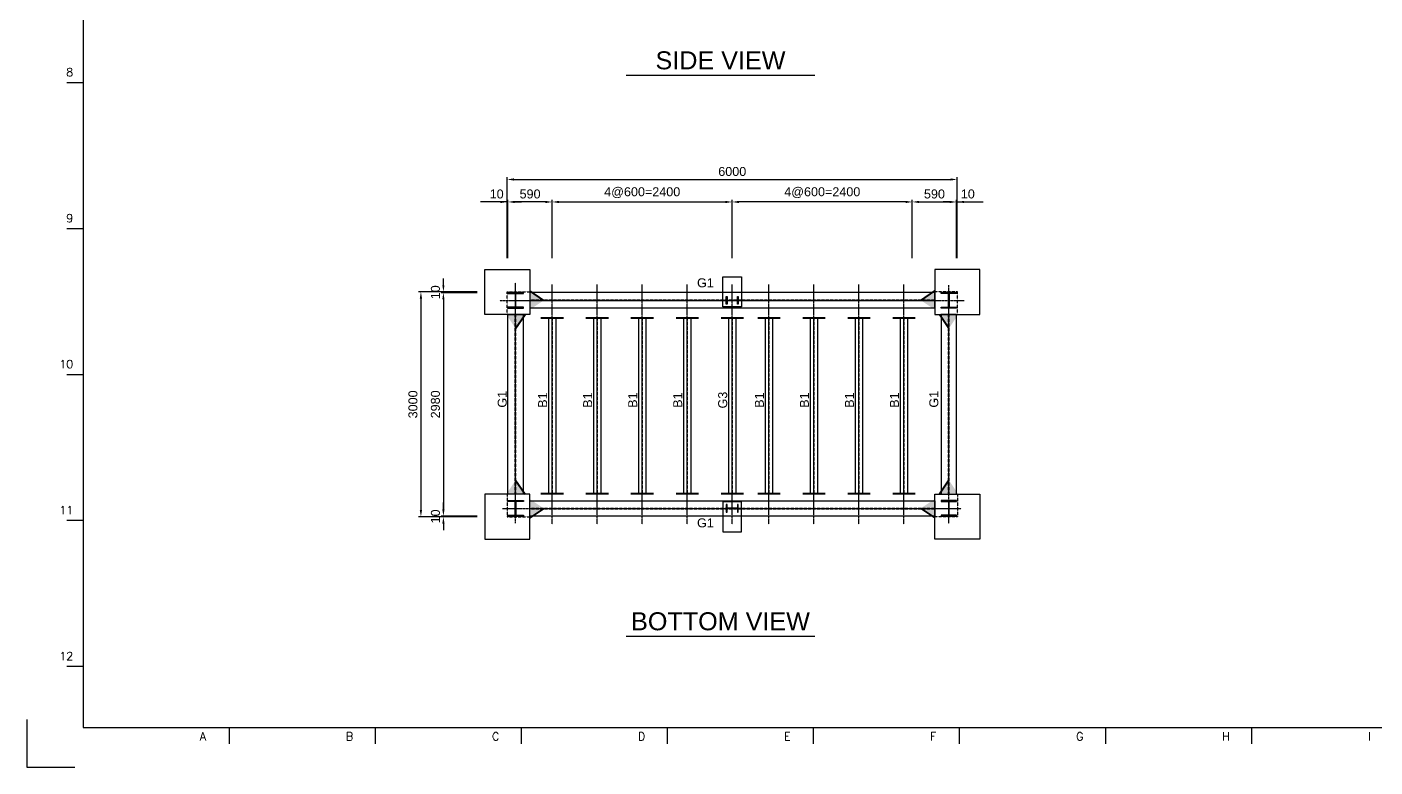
# Model space of a CAD drawing. Header units: millimetres. Extents: x 376548 to 485787, y -156716 to -17718.
# Drawn here: x 386840 to 404809, y -68178 to -58305 of the extents above; entities that cross this region are included whole.
import ezdxf
from ezdxf.enums import TextEntityAlignment as Align

# ---------------------------------------------------------------- set-up
doc = ezdxf.new("R2010")
doc.units = ezdxf.units.MM
doc.header["$LTSCALE"] = 2
doc.linetypes.add('CENTER', pattern=[2, 1.25, -0.25, 0.25, -0.25])
doc.linetypes.add('HIDDEN', pattern=[0.375, 0.25, -0.125])
doc.layers.get('Defpoints').update_dxf_attribs({"color": 250})
for name, color, linetype in [('C_CEN', 1, 'CENTER'), ('C_DIM', 7, 'Continuous'), ('C_GIRDER', 2, 'Continuous'), ('C_TEXT_01', 2, 'Continuous'), ('TAN-TIT', 30, 'Continuous'), ('TITLE', 7, 'Continuous')]:
    doc.layers.add(name, color=color, linetype=linetype)
doc.layers.add('C_STEEL', color=2, linetype='Continuous', lineweight=30)
doc.styles.add('Arial', font='arial.ttf')
doc.styles.add('COM', font='COMPLEX', dxfattribs={"height": 5})
doc.dimstyles.new('일반도면_0030', dxfattribs={"dimtxt": 120, "dimasz": 90, "dimexe": 30, "dimexo": 150, "dimgap": 45, "dimtad": 1, "dimdec": 0, "dimzin": 0, "dimdsep": 46, "dimtxsty": 'Arial', "dimcen": -150, "dimclrd": 7, "dimclre": 7, "dimclrt": 2, "dimadec": 8, "dimazin": 0, "dimtfac": 1, "dimtdec": 0, "dimtix": 1, "dimtmove": 2, "dimatfit": 3, "dimfxl": 1, "dimtolj": 1, "dimtzin": 0, "dimarcsym": 0})

# ---------------------------------------------------------------- blocks, each defined once
blk = doc.blocks.new('BORDER')
at = {"layer": 'TAN-TIT'}
for p, q in [((498, 16468), (498, 352)), ((498, 6085), (353, 6085)), ((498, 4787), (353, 4787)), ((498, 3489), (353, 3489)), ((498, 2192), (353, 2192)), ((498, 894), (353, 894)), ((498, 352), (23282, 352)), ((1796, 352), (1796, 208)), ((3093, 352), (3093, 208)), ((4391, 352), (4391, 208)), ((5689, 352), (5689, 208)), ((6987, 352), (6987, 208)), ((8285, 352), (8285, 208)), ((9583, 352), (9583, 208)), ((10881, 352), (10881, 208))]:
    blk.add_line(p, q, dxfattribs=at)
at = {"layer": 'TAN-TIT', "linetype": 'Continuous'}
for p, q in [((0, 424), (0, 0)), ((0, 0), (424, 0))]:
    blk.add_line(p, q, dxfattribs=at)
at = {"layer": 'TAN-TIT', "style": 'COM'}
for s, p in [('8', (411, 6143)), ('9', (411, 4845)), ('10', (411, 3547)), ('11', (411, 2249)), ('12', (411, 951))]:
    blk.add_text(s, height=72.1, dxfattribs=at).set_placement(p, align=Align.RIGHT)
for s, p in [('A', (1536, 237)), ('B', (2834, 237)), ('C', (4132, 237)), ('D', (5430, 237)), ('E', (6727, 237)), ('F', (8025, 237)), ('G', (9323, 237)), ('H', (10621, 237)), ('I', (11919, 237))]:
    blk.add_text(s, height=72.1, dxfattribs=at).set_placement(p)
blk = doc.blocks.new('*D254')
at = {"layer": 'C_DIM', "color": 7, "lineweight": -2, "transparency": 16777216}
for p, q in [((392841, -61840), (392061, -61840)), ((392091, -61930), (392091, -64750)), ((392841, -64840), (392061, -64840))]:
    blk.add_line(p, q, dxfattribs=at)
at = {"layer": 'C_DIM', "color": 7, "transparency": 16777216}
for points in [[(392076, -61930), (392106, -61930), (392091, -61840)], [(392076, -64750), (392106, -64750), (392091, -64840)]]:
    blk.add_solid(points, dxfattribs=at)
at = {"layer": 'Defpoints', "color": 0, "transparency": 16777216}
for p in [(392991, -61840), (392091, -64840), (392991, -64840)]:
    blk.add_point(p, dxfattribs=at)
at = {"layer": 'C_DIM', "color": 2, "transparency": 16777216, "insert": (391985, -63340), "char_height": 120, "attachment_point": 5, "rotation": 90, "style": 'Arial'}
blk.add_mtext('\\A1;3000', dxfattribs=at)
blk = doc.blocks.new('*D255')
at = {"layer": 'C_DIM', "color": 7, "lineweight": -2, "transparency": 16777216}
for p, q in [((392391, -61750), (392391, -61660)), ((392841, -61840), (392361, -61840)), ((392841, -61850), (392361, -61850)), ((392391, -61840), (392391, -61850)), ((392391, -61940), (392391, -62030))]:
    blk.add_line(p, q, dxfattribs=at)
at = {"layer": 'C_DIM', "color": 7, "transparency": 16777216}
for points in [[(392376, -61750), (392406, -61750), (392391, -61840)], [(392376, -61940), (392406, -61940), (392391, -61850)]]:
    blk.add_solid(points, dxfattribs=at)
at = {"layer": 'Defpoints', "color": 0, "transparency": 16777216}
for p in [(392391, -61850), (392991, -61840), (392991, -61850)]:
    blk.add_point(p, dxfattribs=at)
at = {"layer": 'C_DIM', "color": 2, "transparency": 16777216, "insert": (392285, -61845), "char_height": 120, "attachment_point": 5, "rotation": 90, "style": 'Arial'}
blk.add_mtext('\\A1;10', dxfattribs=at)
blk = doc.blocks.new('*D256')
at = {"layer": 'C_DIM', "color": 7, "lineweight": -2, "transparency": 16777216}
for p, q in [((392841, -61850), (392361, -61850)), ((392391, -61940), (392391, -64740)), ((392841, -64830), (392361, -64830))]:
    blk.add_line(p, q, dxfattribs=at)
at = {"layer": 'C_DIM', "color": 7, "transparency": 16777216}
for points in [[(392376, -61940), (392406, -61940), (392391, -61850)], [(392376, -64740), (392406, -64740), (392391, -64830)]]:
    blk.add_solid(points, dxfattribs=at)
at = {"layer": 'Defpoints', "color": 0, "transparency": 16777216}
for p in [(392991, -61850), (392391, -64830), (392991, -64830)]:
    blk.add_point(p, dxfattribs=at)
at = {"layer": 'C_DIM', "color": 2, "transparency": 16777216, "insert": (392285, -63340), "char_height": 120, "attachment_point": 5, "rotation": 90, "style": 'Arial'}
blk.add_mtext('\\A1;2980', dxfattribs=at)
blk = doc.blocks.new('*D257')
at = {"layer": 'C_DIM', "color": 7, "lineweight": -2, "transparency": 16777216}
for p, q in [((392391, -64740), (392391, -64650)), ((392841, -64830), (392361, -64830)), ((392841, -64840), (392361, -64840)), ((392391, -64840), (392391, -64830)), ((392391, -64930), (392391, -65020))]:
    blk.add_line(p, q, dxfattribs=at)
at = {"layer": 'C_DIM', "color": 7, "transparency": 16777216}
for points in [[(392376, -64740), (392406, -64740), (392391, -64830)], [(392376, -64930), (392406, -64930), (392391, -64840)]]:
    blk.add_solid(points, dxfattribs=at)
at = {"layer": 'Defpoints', "color": 0, "transparency": 16777216}
for p in [(392391, -64830), (392991, -64830), (392991, -64840)]:
    blk.add_point(p, dxfattribs=at)
at = {"layer": 'C_DIM', "color": 2, "transparency": 16777216, "insert": (392285, -64835), "char_height": 120, "attachment_point": 5, "rotation": 90, "style": 'Arial'}
blk.add_mtext('\\A1;10', dxfattribs=at)
blk = doc.blocks.new('*D46')
at = {"layer": 'C_DIM', "color": 7, "lineweight": -2, "transparency": 16777216}
for p, q in [((393241, -61390), (393241, -60310)), ((393331, -60340), (399151, -60340)), ((399241, -61390), (399241, -60310))]:
    blk.add_line(p, q, dxfattribs=at)
at = {"layer": 'C_DIM', "color": 7, "transparency": 16777216}
for points in [[(393331, -60325), (393331, -60355), (393241, -60340)], [(399151, -60325), (399151, -60355), (399241, -60340)]]:
    blk.add_solid(points, dxfattribs=at)
at = {"layer": 'Defpoints', "color": 0, "transparency": 16777216}
for p in [(399241, -60340), (393241, -61540), (399241, -61540)]:
    blk.add_point(p, dxfattribs=at)
at = {"layer": 'C_DIM', "color": 2, "transparency": 16777216, "insert": (396241, -60234), "char_height": 120, "attachment_point": 5, "style": 'Arial'}
blk.add_mtext('\\A1;6000', dxfattribs=at)
blk = doc.blocks.new('*D47')
at = {"layer": 'C_DIM', "color": 7, "lineweight": -2, "transparency": 16777216}
for p, q in [((393151, -60640), (393061, -60640)), ((393241, -61390), (393241, -60610)), ((393251, -60640), (393241, -60640)), ((393251, -61390), (393251, -60610)), ((393341, -60640), (393431, -60640))]:
    blk.add_line(p, q, dxfattribs=at)
at = {"layer": 'C_DIM', "color": 7, "transparency": 16777216}
for points in [[(393151, -60625), (393151, -60655), (393241, -60640)], [(393341, -60625), (393341, -60655), (393251, -60640)]]:
    blk.add_solid(points, dxfattribs=at)
at = {"layer": 'Defpoints', "color": 0, "transparency": 16777216}
for p in [(393241, -60640), (393241, -61540), (393251, -61540)]:
    blk.add_point(p, dxfattribs=at)
at = {"layer": 'C_DIM', "color": 2, "transparency": 16777216, "insert": (393101, -60534), "char_height": 120, "attachment_point": 5, "style": 'Arial'}
blk.add_mtext('\\A1;10', dxfattribs=at)
blk = doc.blocks.new('*D48')
at = {"layer": 'C_DIM', "color": 7, "lineweight": -2, "transparency": 16777216}
for p, q in [((399141, -60640), (399051, -60640)), ((399231, -61390), (399231, -60610)), ((399241, -60640), (399231, -60640)), ((399241, -61390), (399241, -60610)), ((399331, -60640), (399421, -60640))]:
    blk.add_line(p, q, dxfattribs=at)
at = {"layer": 'C_DIM', "color": 7, "transparency": 16777216}
for points in [[(399141, -60625), (399141, -60655), (399231, -60640)], [(399331, -60625), (399331, -60655), (399241, -60640)]]:
    blk.add_solid(points, dxfattribs=at)
at = {"layer": 'Defpoints', "color": 0, "transparency": 16777216}
for p in [(399231, -60640), (399231, -61540), (399241, -61540)]:
    blk.add_point(p, dxfattribs=at)
at = {"layer": 'C_DIM', "color": 2, "transparency": 16777216, "insert": (399381, -60534), "char_height": 120, "attachment_point": 5, "style": 'Arial'}
blk.add_mtext('\\A1;10', dxfattribs=at)
blk = doc.blocks.new('*D49')
at = {"layer": 'C_DIM', "color": 7, "lineweight": -2, "transparency": 16777216}
for p, q in [((393841, -61390), (393841, -60610)), ((393931, -60640), (396151, -60640)), ((396241, -61390), (396241, -60610))]:
    blk.add_line(p, q, dxfattribs=at)
at = {"layer": 'C_DIM', "color": 7, "transparency": 16777216}
for points in [[(393931, -60625), (393931, -60655), (393841, -60640)], [(396151, -60625), (396151, -60655), (396241, -60640)]]:
    blk.add_solid(points, dxfattribs=at)
at = {"layer": 'Defpoints', "color": 0, "transparency": 16777216}
for p in [(396241, -60640), (393841, -61540), (396241, -61540)]:
    blk.add_point(p, dxfattribs=at)
at = {"layer": 'C_DIM', "color": 2, "transparency": 16777216, "insert": (395041, -60516), "char_height": 120, "attachment_point": 5, "style": 'Arial'}
blk.add_mtext('\\A1;4@600=2400', dxfattribs=at)
blk = doc.blocks.new('*D50')
at = {"layer": 'C_DIM', "color": 7, "lineweight": -2, "transparency": 16777216}
for p, q in [((393251, -61390), (393251, -60610)), ((393751, -60640), (393341, -60640)), ((393841, -61390), (393841, -60610))]:
    blk.add_line(p, q, dxfattribs=at)
at = {"layer": 'C_DIM', "color": 7, "transparency": 16777216}
for points in [[(393341, -60625), (393341, -60655), (393251, -60640)], [(393751, -60625), (393751, -60655), (393841, -60640)]]:
    blk.add_solid(points, dxfattribs=at)
at = {"layer": 'Defpoints', "color": 0, "transparency": 16777216}
for p in [(393251, -60640), (393251, -61540), (393841, -61540)]:
    blk.add_point(p, dxfattribs=at)
at = {"layer": 'C_DIM', "color": 2, "transparency": 16777216, "insert": (393546, -60534), "char_height": 120, "attachment_point": 5, "style": 'Arial'}
blk.add_mtext('\\A1;590', dxfattribs=at)
blk = doc.blocks.new('*D51')
at = {"layer": 'C_DIM', "color": 7, "lineweight": -2, "transparency": 16777216}
for p, q in [((396241, -61390), (396241, -60610)), ((398551, -60640), (396331, -60640)), ((398641, -61390), (398641, -60610))]:
    blk.add_line(p, q, dxfattribs=at)
at = {"layer": 'C_DIM', "color": 7, "transparency": 16777216}
for points in [[(396331, -60625), (396331, -60655), (396241, -60640)], [(398551, -60625), (398551, -60655), (398641, -60640)]]:
    blk.add_solid(points, dxfattribs=at)
at = {"layer": 'Defpoints', "color": 0, "transparency": 16777216}
for p in [(396241, -60640), (396241, -61540), (398641, -61540)]:
    blk.add_point(p, dxfattribs=at)
at = {"layer": 'C_DIM', "color": 2, "transparency": 16777216, "insert": (397441, -60516), "char_height": 120, "attachment_point": 5, "style": 'Arial'}
blk.add_mtext('\\A1;4@600=2400', dxfattribs=at)
blk = doc.blocks.new('*D52')
at = {"layer": 'C_DIM', "color": 7, "lineweight": -2, "transparency": 16777216}
for p, q in [((398641, -61390), (398641, -60610)), ((398731, -60640), (399141, -60640)), ((399231, -61390), (399231, -60610))]:
    blk.add_line(p, q, dxfattribs=at)
at = {"layer": 'C_DIM', "color": 7, "transparency": 16777216}
for points in [[(398731, -60625), (398731, -60655), (398641, -60640)], [(399141, -60625), (399141, -60655), (399231, -60640)]]:
    blk.add_solid(points, dxfattribs=at)
at = {"layer": 'Defpoints', "color": 0, "transparency": 16777216}
for p in [(399231, -60640), (398641, -61540), (399231, -61540)]:
    blk.add_point(p, dxfattribs=at)
at = {"layer": 'C_DIM', "color": 2, "transparency": 16777216, "insert": (398936, -60534), "char_height": 120, "attachment_point": 5, "style": 'Arial'}
blk.add_mtext('\\A1;590', dxfattribs=at)

msp = doc.modelspace()

# ---------------------------------------------------------------- linework, layer by layer
at = {"layer": 'C_CEN'}
for p, q in [((393352.9, -64924.7), (393352.9, -61720.5)), ((393841.4, -64939.8), (393841.4, -61739.8)), ((394441.4, -64939.8), (394441.4, -61739.8)), ((395041.4, -64939.8), (395041.4, -61739.8)), ((395641.4, -64939.8), (395641.4, -61739.8)), ((396241.4, -63339.8), (396241.4, -61739.8)), ((396241.4, -64939.8), (396241.4, -61739.8)), ((396729.9, -64939.8), (396729.9, -61739.8)), ((397329.9, -64939.8), (397329.9, -61739.8)), ((397929.9, -64939.8), (397929.9, -61739.8)), ((398529.9, -64939.8), (398529.9, -61739.8)), ((399128.9, -64929.8), (399128.9, -61749.8)), ((393141.4, -61952.3), (399331.4, -61952.3)), ((393179.4, -64727.3), (399291.9, -64727.3))]:
    msp.add_line(p, q, dxfattribs=at)
at = {"layer": 'C_DIM', "color": 7}
msp.add_line((393241.4, -60639.8), (392884.4, -60639.8), dxfattribs=at)
at = {"layer": 'C_DIM'}
msp.add_line((399241.4, -60639.8), (399584, -60639.8), dxfattribs=at)
at = {"layer": 'C_GIRDER', "linetype": 'HIDDEN'}
for p, q in [((393541.4, -61947.6), (398941.4, -61947.6)), ((393541.4, -61956.1), (398941.4, -61956.1)), ((393349.1, -64539.8), (393349.1, -62139.8)), ((393357.6, -64539.8), (393357.6, -62139.8)), ((399125.1, -64539.8), (399125.1, -62139.8)), ((399133.6, -64539.8), (399133.6, -62139.8)), ((393840.2, -64534.8), (393840.2, -62189.8)), ((393844.5, -64534.8), (393844.5, -62189.8)), ((394440.2, -64534.8), (394440.2, -62189.8)), ((394444.5, -64534.8), (394444.5, -62189.8)), ((395040.2, -64534.8), (395040.2, -62189.8)), ((395044.5, -64534.8), (395044.5, -62189.8)), ((395640.2, -64534.8), (395640.2, -62189.8)), ((395644.5, -64534.8), (395644.5, -62189.8)), ((396238.1, -64534.8), (396238.1, -62189.8)), ((396244.7, -64534.8), (396244.7, -62189.8)), ((396728.7, -64534.8), (396728.7, -62189.8)), ((396733, -64534.8), (396733, -62189.8)), ((397328.7, -64534.8), (397328.7, -62189.8)), ((397333, -64534.8), (397333, -62189.8)), ((397928.7, -64534.8), (397928.7, -62189.8)), ((397933, -64534.8), (397933, -62189.8)), ((398528.7, -64534.8), (398528.7, -62189.8)), ((398533, -64534.8), (398533, -62189.8)), ((393541.4, -64723.6), (398941.4, -64723.6)), ((393541.4, -64732.1), (398941.4, -64732.1))]:
    msp.add_line(p, q, dxfattribs=at)
at = {"layer": 'C_GIRDER'}
for points in [[(392941.4, -61539.8), (393541.4, -61539.8), (393541.4, -62139.8), (392941.4, -62139.8)], [(399541.4, -61539.8), (398941.4, -61539.8), (398941.4, -62139.8), (399541.4, -62139.8)], [(396116.4, -61639.8), (396366.4, -61639.8), (396366.4, -62039.8), (396116.4, -62039.8)], [(393541.4, -62053.8), (398941.4, -62053.8), (398941.4, -61849.8), (393541.4, -61849.8)], [(393251.4, -64539.8), (393251.4, -62139.8), (393455.4, -62139.8), (393455.4, -64539.8)], [(399231.4, -64539.8), (399231.4, -62139.8), (399027.4, -62139.8), (399027.4, -64539.8)], [(393892.4, -64534.8), (393892.4, -62189.8), (393792.4, -62189.8), (393792.4, -64534.8)], [(394492.4, -64534.8), (394492.4, -62189.8), (394392.4, -62189.8), (394392.4, -64534.8)], [(395092.4, -64534.8), (395092.4, -62189.8), (394992.4, -62189.8), (394992.4, -64534.8)], [(395692.4, -64534.8), (395692.4, -62189.8), (395592.4, -62189.8), (395592.4, -64534.8)], [(396292.4, -64534.8), (396292.4, -62189.8), (396190.4, -62189.8), (396190.4, -64534.8)], [(396780.9, -64534.8), (396780.9, -62189.8), (396680.9, -62189.8), (396680.9, -64534.8)], [(397380.9, -64534.8), (397380.9, -62189.8), (397280.9, -62189.8), (397280.9, -64534.8)], [(397980.9, -64534.8), (397980.9, -62189.8), (397880.9, -62189.8), (397880.9, -64534.8)], [(398580.9, -64534.8), (398580.9, -62189.8), (398480.9, -62189.8), (398480.9, -64534.8)], [(392941.4, -65139.8), (393541.4, -65139.8), (393541.4, -64539.8), (392941.4, -64539.8)], [(393541.4, -64625.8), (398941.4, -64625.8), (398941.4, -64829.8), (393541.4, -64829.8)], [(396116.4, -65039.8), (396366.4, -65039.8), (396366.4, -64639.8), (396116.4, -64639.8)], [(399541.4, -65139.8), (398941.4, -65139.8), (398941.4, -64539.8), (399541.4, -64539.8)]]:
    msp.add_lwpolyline(points, close=True, dxfattribs=at)
at = {"layer": 'C_GIRDER', "color": 1, "linetype": 'HIDDEN'}
for points in [[(393241.4, -61839.8), (393541.4, -61839.8), (393541.4, -62139.8), (393241.4, -62139.8)], [(399241.4, -61839.8), (398941.4, -61839.8), (398941.4, -62139.8), (399241.4, -62139.8)], [(393241.4, -64839.8), (393541.4, -64839.8), (393541.4, -64539.8), (393241.4, -64539.8)], [(399241.4, -64839.8), (398941.4, -64839.8), (398941.4, -64539.8), (399241.4, -64539.8)]]:
    msp.add_lwpolyline(points, close=True, dxfattribs=at)
at = {"layer": 'C_GIRDER', "color": 1}
for points in [[(393251.4, -62057.3), (393456.4, -62057.3), (393456.4, -62042.7), (393358.1, -62042.7), (393358.1, -61861.9), (393456.4, -61861.9), (393456.4, -61847.3), (393251.4, -61847.3), (393251.4, -61861.9), (393349.6, -61861.9), (393349.6, -62042.7), (393251.4, -62042.7)], [(396161.4, -61900.8), (396171.7, -61900.8), (396171.7, -61948.5), (396311.1, -61948.5), (396311.1, -61900.8), (396321.4, -61900.8), (396321.4, -62002.8), (396311.1, -62002.8), (396311.1, -61955.1), (396171.7, -61955.1), (396171.7, -62002.8), (396161.4, -62002.8)], [(399231.4, -62057.3), (399026.4, -62057.3), (399026.4, -62042.7), (399124.6, -62042.7), (399124.6, -61861.9), (399026.4, -61861.9), (399026.4, -61847.3), (399231.4, -61847.3), (399231.4, -61861.9), (399133.1, -61861.9), (399133.1, -62042.7), (399231.4, -62042.7)], [(393251.4, -64622.3), (393456.4, -64622.3), (393456.4, -64636.9), (393358.1, -64636.9), (393358.1, -64817.7), (393456.4, -64817.7), (393456.4, -64832.3), (393251.4, -64832.3), (393251.4, -64817.7), (393349.6, -64817.7), (393349.6, -64636.9), (393251.4, -64636.9)], [(396161.4, -64778.8), (396171.7, -64778.8), (396171.7, -64731.1), (396311.1, -64731.1), (396311.1, -64778.8), (396321.4, -64778.8), (396321.4, -64676.8), (396311.1, -64676.8), (396311.1, -64724.5), (396171.7, -64724.5), (396171.7, -64676.8), (396161.4, -64676.8)], [(399231.4, -64622.3), (399026.4, -64622.3), (399026.4, -64636.9), (399124.6, -64636.9), (399124.6, -64817.7), (399026.4, -64817.7), (399026.4, -64832.3), (399231.4, -64832.3), (399231.4, -64817.7), (399133.1, -64817.7), (399133.1, -64636.9), (399231.4, -64636.9)]]:
    msp.add_lwpolyline(points, close=True, dxfattribs=at)
at = {"layer": 'C_STEEL', "color": 6, "lineweight": 40}
for p, q in [((393728.9, -61952.3), (393541.4, -61827.3)), ((398753.9, -61952.3), (398941.4, -61827.3)), ((393353.9, -62327.3), (393478.9, -62139.8)), ((399128.9, -62327.3), (399003.9, -62139.8)), ((393991.4, -62189.8), (393691.4, -62189.8)), ((394591.4, -62189.8), (394291.4, -62189.8)), ((395191.4, -62189.8), (394891.4, -62189.8)), ((395791.4, -62189.8), (395491.4, -62189.8)), ((396391.4, -62189.8), (396091.4, -62189.8)), ((396879.9, -62189.8), (396579.9, -62189.8)), ((397479.9, -62189.8), (397179.9, -62189.8)), ((398079.9, -62189.8), (397779.9, -62189.8)), ((398679.9, -62189.8), (398379.9, -62189.8)), ((393353.9, -64352.3), (393478.9, -64539.8)), ((399128.9, -64352.3), (399003.9, -64539.8)), ((393991.4, -64534.8), (393691.4, -64534.8)), ((394591.4, -64534.8), (394291.4, -64534.8)), ((395191.4, -64534.8), (394891.4, -64534.8)), ((395791.4, -64534.8), (395491.4, -64534.8)), ((396391.4, -64534.8), (396091.4, -64534.8)), ((396879.9, -64534.8), (396579.9, -64534.8)), ((397479.9, -64534.8), (397179.9, -64534.8)), ((398079.9, -64534.8), (397779.9, -64534.8)), ((398679.9, -64534.8), (398379.9, -64534.8)), ((393728.9, -64727.3), (393541.4, -64852.3)), ((398753.9, -64727.3), (398941.4, -64852.3))]:
    msp.add_line(p, q, dxfattribs=at)
for points in [[(393541.4, -62077.3), (393541.4, -61827.3), (393728.9, -61952.3)], [(398941.4, -62077.3), (398941.4, -61827.3), (398753.9, -61952.3)], [(393228.9, -62139.8), (393478.9, -62139.8), (393353.9, -62327.3)], [(399253.9, -62139.8), (399003.9, -62139.8), (399128.9, -62327.3)], [(393228.9, -64539.8), (393478.9, -64539.8), (393353.9, -64352.3)], [(399253.9, -64539.8), (399003.9, -64539.8), (399128.9, -64352.3)], [(393541.4, -64602.3), (393541.4, -64852.3), (393728.9, -64727.3)], [(398941.4, -64602.3), (398941.4, -64852.3), (398753.9, -64727.3)]]:
    msp.add_solid(points, dxfattribs=at)
at = {"layer": 'TITLE', "color": 1, "linetype": 'Continuous'}
for p, q in [((394827.2, -58950.7), (397341.7, -58950.7)), ((394827.2, -66433.5), (397341.7, -66433.5))]:
    msp.add_line(p, q, dxfattribs=at)

# ---------------------------------------------------------------- block references
at = {"xscale": 1.5, "yscale": 1.5, "zscale": 1.5}
msp.add_blockref('BORDER', (386840, -68178.2), dxfattribs=at)

# ---------------------------------------------------------------- texts
at = {"layer": 'C_TEXT_01', "style": 'Arial'}
for p in [(395771.7, -61778.6), (395771.7, -64981)]:
    msp.add_text('G1', height=120, dxfattribs=at).set_placement(p)
for s, p in [('G1', (393174.7, -63272)), ('B1', (393713.7, -63283.2)), ('B1', (394313.7, -63283.2)), ('B1', (394913.7, -63283.2)), ('B1', (395513.7, -63283.2)), ('G3', (396113.7, -63283.2)), ('B1', (396602.2, -63283.2)), ('B1', (397202.2, -63283.2)), ('B1', (397802.2, -63283.2)), ('B1', (398402.2, -63283.2)), ('G1', (398927.9, -63272))]:
    msp.add_text(s, height=120, rotation=90, dxfattribs=at).set_placement(p, align=Align.MIDDLE_CENTER)
at = {"layer": 'TITLE', "color": 3, "ltscale": 10, "style": 'Arial'}
for s, p in [('SIDE VIEW', (396084.5, -58870.6)), ('BOTTOM VIEW', (396084.5, -66353.5))]:
    msp.add_text(s, height=240, dxfattribs=at).set_placement(p, align=Align.CENTER)

# ---------------------------------------------------------------- dimensions: what is measured, and where the dimension line sits
at = {"layer": 'C_DIM', "color": 7}
for base, p1, p2, picture, middle in [((399241.4, -60339.8), (393241.4, -61539.8), (399241.4, -61539.8), '*D46', (396241.4, -60233.6)), ((393251.4, -60639.8), (393841.4, -61539.8), (393251.4, -61539.8), '*D50', (393546.4, -60533.6))]:
    dim = msp.add_linear_dim(base=base, p1=p1, p2=p2, dimstyle='일반도면_0030', dxfattribs=at)
    dim.commit()
    dim.dimension.update_dxf_attribs({"geometry": picture, "text_midpoint": middle})
for base, p1, p2, picture, middle in [((393241.4, -60639.8), (393251.4, -61539.8), (393241.4, -61539.8), '*D47', (393101.3, -60533.6)), ((399231.4, -60639.8), (399241.4, -61539.8), (399231.4, -61539.8), '*D48', (399381.5, -60533.6))]:
    dim = msp.add_linear_dim(base=base, p1=p1, p2=p2, dimstyle='일반도면_0030', dxfattribs=at)
    dim.commit()
    dim.dimension.update_dxf_attribs({"geometry": picture, "text_midpoint": middle, "dimtype": 160})
at = {"layer": 'C_DIM'}
dim = msp.add_linear_dim(base=(396241.4, -60639.8), p1=(393841.4, -61539.8), p2=(396241.4, -61539.8), text='4@600=<>', dimstyle='일반도면_0030', dxfattribs=at)
dim.commit()
dim.dimension.update_dxf_attribs({"geometry": '*D49', "text_midpoint": (395041.4, -60516.1)})
dim = msp.add_linear_dim(base=(396241.4, -60639.8), p1=(398641.4, -61539.8), p2=(396241.4, -61539.8), angle=180, text='4@600=<>', dimstyle='일반도면_0030', dxfattribs=at)
dim.commit()
dim.dimension.update_dxf_attribs({"geometry": '*D51', "text_midpoint": (397441.4, -60516.1)})
at = {"layer": 'C_DIM', "color": 7}
dim = msp.add_linear_dim(base=(399231.4, -60639.8), p1=(398641.4, -61539.8), p2=(399231.4, -61539.8), angle=180, dimstyle='일반도면_0030', dxfattribs=at)
dim.commit()
dim.dimension.update_dxf_attribs({"geometry": '*D52', "text_midpoint": (398936.4, -60533.6)})
at = {"layer": 'C_DIM'}
for p1, p2, distance, picture, middle in [((392991.4, -61839.8), (392991.4, -61849.8), -600, '*D255', (392285.1, -61844.8)), ((392991.4, -64839.8), (392991.4, -64829.8), 600, '*D257', (392285.1, -64834.8))]:
    dim = msp.add_aligned_dim(p1=p1, p2=p2, distance=distance, dimstyle='일반도면_0030', override={"dimgap": 45}, dxfattribs=at)
    dim.commit()
    dim.dimension.update_dxf_attribs({"geometry": picture, "text_midpoint": middle})
for p1, p2, distance, picture, middle in [((392991.4, -61839.8), (392991.4, -64839.8), -900, '*D254', (391985.1, -63339.8)), ((392991.4, -61849.8), (392991.4, -64829.8), -600, '*D256', (392285.1, -63339.8))]:
    dim = msp.add_aligned_dim(p1=p1, p2=p2, distance=distance, dimstyle='일반도면_0030', dxfattribs=at)
    dim.commit()
    dim.dimension.update_dxf_attribs({"geometry": picture, "text_midpoint": middle})

doc.saveas('drawing.dxf')
